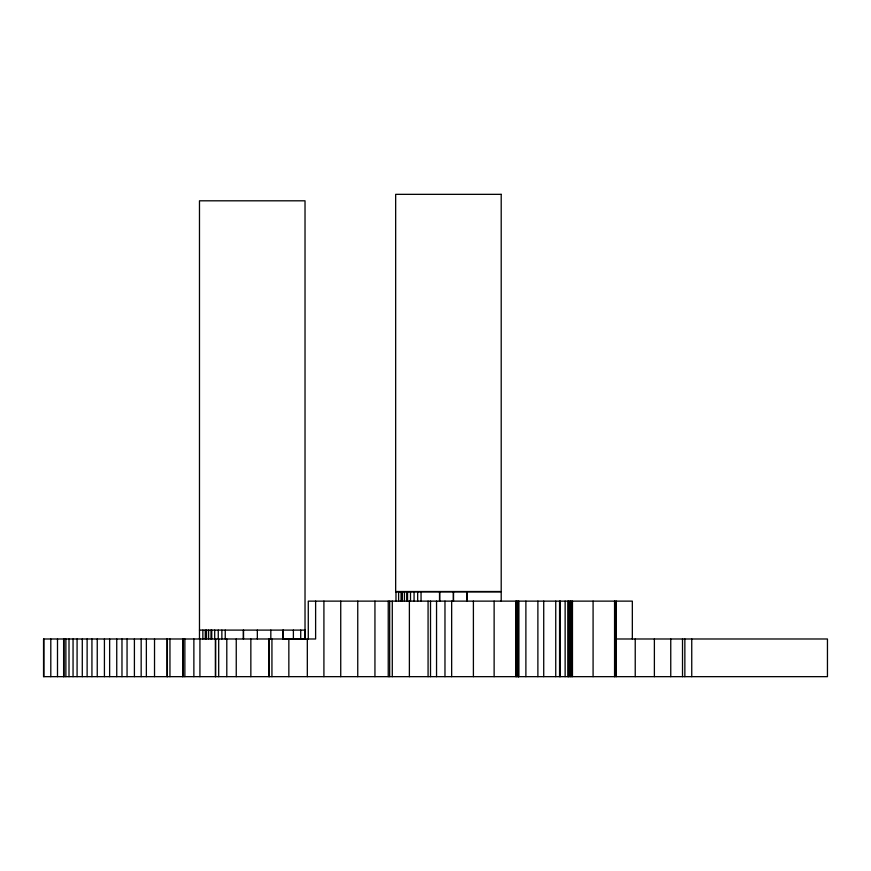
<?xml version="1.0" encoding="UTF-8"?>
<svg xmlns="http://www.w3.org/2000/svg" width="871" height="871" viewBox="0 0 871 871"><rect width="100%" height="100%" fill="white"/><g stroke="black" fill="none" stroke-linecap="round" stroke-linejoin="round"><path stroke-width="1.31" d="M199.481 630.103L305.242 630.103L305.242 638.966L283.042 638.987L283.042 630.103M395.663 591.855L501.206 591.855L501.206 601.132M616.341 638.987L827.45 638.987L827.45 676.658L43.55 676.658L43.55 638.987L315.618 638.987L315.618 601.132M691.748 638.987L691.748 676.658M684.856 638.987L684.856 676.658M682.516 638.987L682.516 676.658M670.757 638.987L670.757 676.658M654.382 638.987L654.382 676.658M635.231 638.987L635.231 676.658M632.335 638.987L632.335 601.132L308.28 601.132L308.28 638.987M616.341 601.132L616.341 676.658M615.002 601.132L615.002 676.658M614.567 601.132L614.567 676.658M593.086 601.132L593.086 676.658M572.465 601.132L572.465 676.658M571.234 601.132L571.234 676.658M570.483 601.132L570.483 676.658M569.024 601.132L569.024 676.658M568.632 601.132L568.632 676.658M567.816 601.132L567.816 676.658M565.137 601.132L565.137 676.658M560.358 601.132L560.358 676.658M559.574 601.132L559.574 676.658M555.742 601.132L555.742 676.658M543.722 601.132L543.722 676.658M537.886 601.132L537.886 676.658M525.888 601.132L525.888 676.658M518.855 601.132L518.855 676.658M518.397 601.132L518.397 676.658M518.245 601.132L518.245 676.658M517.94 601.132L517.94 676.658M516.427 601.132L516.427 676.658M515.828 601.132L515.828 676.658M494.129 601.132L494.129 676.658M473.399 601.132L473.399 676.658M467.008 591.855L467.008 601.132M466.845 591.855L466.845 601.132M453.519 591.855L453.519 601.132M453.356 591.855L453.356 601.132M451.657 601.132L451.657 676.658M444.972 601.132L444.972 676.658M439.692 591.855L439.692 601.132M439.528 591.855L439.528 601.132M436.545 601.132L436.545 676.658M430.514 601.132L430.514 676.658M428.075 601.132L428.075 676.658M421.052 591.855L421.052 601.132M417.666 591.855L417.666 601.132M414.073 591.855L414.073 601.132M410.502 591.855L410.502 601.132M409.381 601.132L409.381 676.658M407.563 591.855L407.563 601.132M406.801 591.855L406.801 601.132M404.427 591.855L404.427 601.132M402.337 591.855L402.337 601.132M401.063 591.855L401.063 601.132M398.613 591.855L398.613 601.132M395.978 591.855L395.978 601.132M392.288 601.132L392.288 676.658M389.675 601.132L389.675 676.658M388.237 601.132L388.237 676.658M374.944 601.132L374.944 676.658M357.752 601.132L357.752 676.658M340.735 601.132L340.735 676.658M323.914 601.132L323.914 676.658M307.321 638.987L307.321 676.658M305.024 638.987L305.024 200.809L199.481 200.809L199.481 638.987M304.763 630.103L304.763 638.966M300.713 630.103L300.713 638.966M293.385 630.103L293.385 638.966M288.845 638.987L288.845 676.658M283.26 630.103L283.26 638.966M271.937 638.987L271.937 676.658M270.827 630.103L270.827 638.987M269.27 638.987L269.27 676.658M268.965 638.987L268.965 676.658M257.337 630.103L257.337 638.987M250.848 638.987L250.848 676.658M243.51 630.103L243.51 638.987M243.379 630.103L243.379 638.987M236.248 638.987L236.248 676.658M226.798 638.987L226.798 676.658M225.251 630.103L225.251 638.987M221.865 630.103L221.865 638.987M218.686 638.987L218.686 676.658M218.262 630.103L218.262 638.987M215.67 638.987L215.67 676.658M215.366 638.987L215.366 676.658M214.702 630.103L214.702 638.987M211.751 630.103L211.751 638.987M211 630.103L211 638.987M208.626 630.103L208.626 638.987M206.525 630.103L206.525 638.987M205.262 630.103L205.262 638.987M202.856 630.103L202.856 638.987M199.927 638.987L199.927 676.658M193.874 638.987L193.874 676.658M184.87 638.987L184.87 676.658M182.91 638.987L182.91 676.658M182.834 638.987L182.758 676.658M169.954 638.987L169.954 676.658M167.352 638.987L167.352 676.658M167.058 638.987L167.058 676.658M154.526 638.987L154.526 676.658M146.361 638.987L146.361 676.658M141.167 638.987L141.167 676.658M134.406 638.987L134.406 676.658M127.057 638.987L127.057 676.658M121.973 638.987L121.973 676.658M116.747 638.987L116.747 676.658M109.637 638.987L109.637 676.658M104.422 638.987L104.422 676.658M97.247 638.987L97.247 676.658M91.934 638.987L91.934 676.658M87.122 638.987L87.122 676.658M82.288 638.987L82.288 676.658M77.084 638.987L77.084 676.658M73.055 638.987L73.055 676.658M69.005 638.987L69.005 676.658M65.88 638.987L65.88 676.658M63.931 638.987L63.931 676.658M63.627 638.987L63.627 676.658M57.497 638.987L57.497 676.658M50.801 638.987L50.801 676.658M43.855 638.987L43.855 676.658M501.206 194.342L395.663 194.342L395.663 591.518L501.206 591.518L501.206 194.342"/></g></svg>
